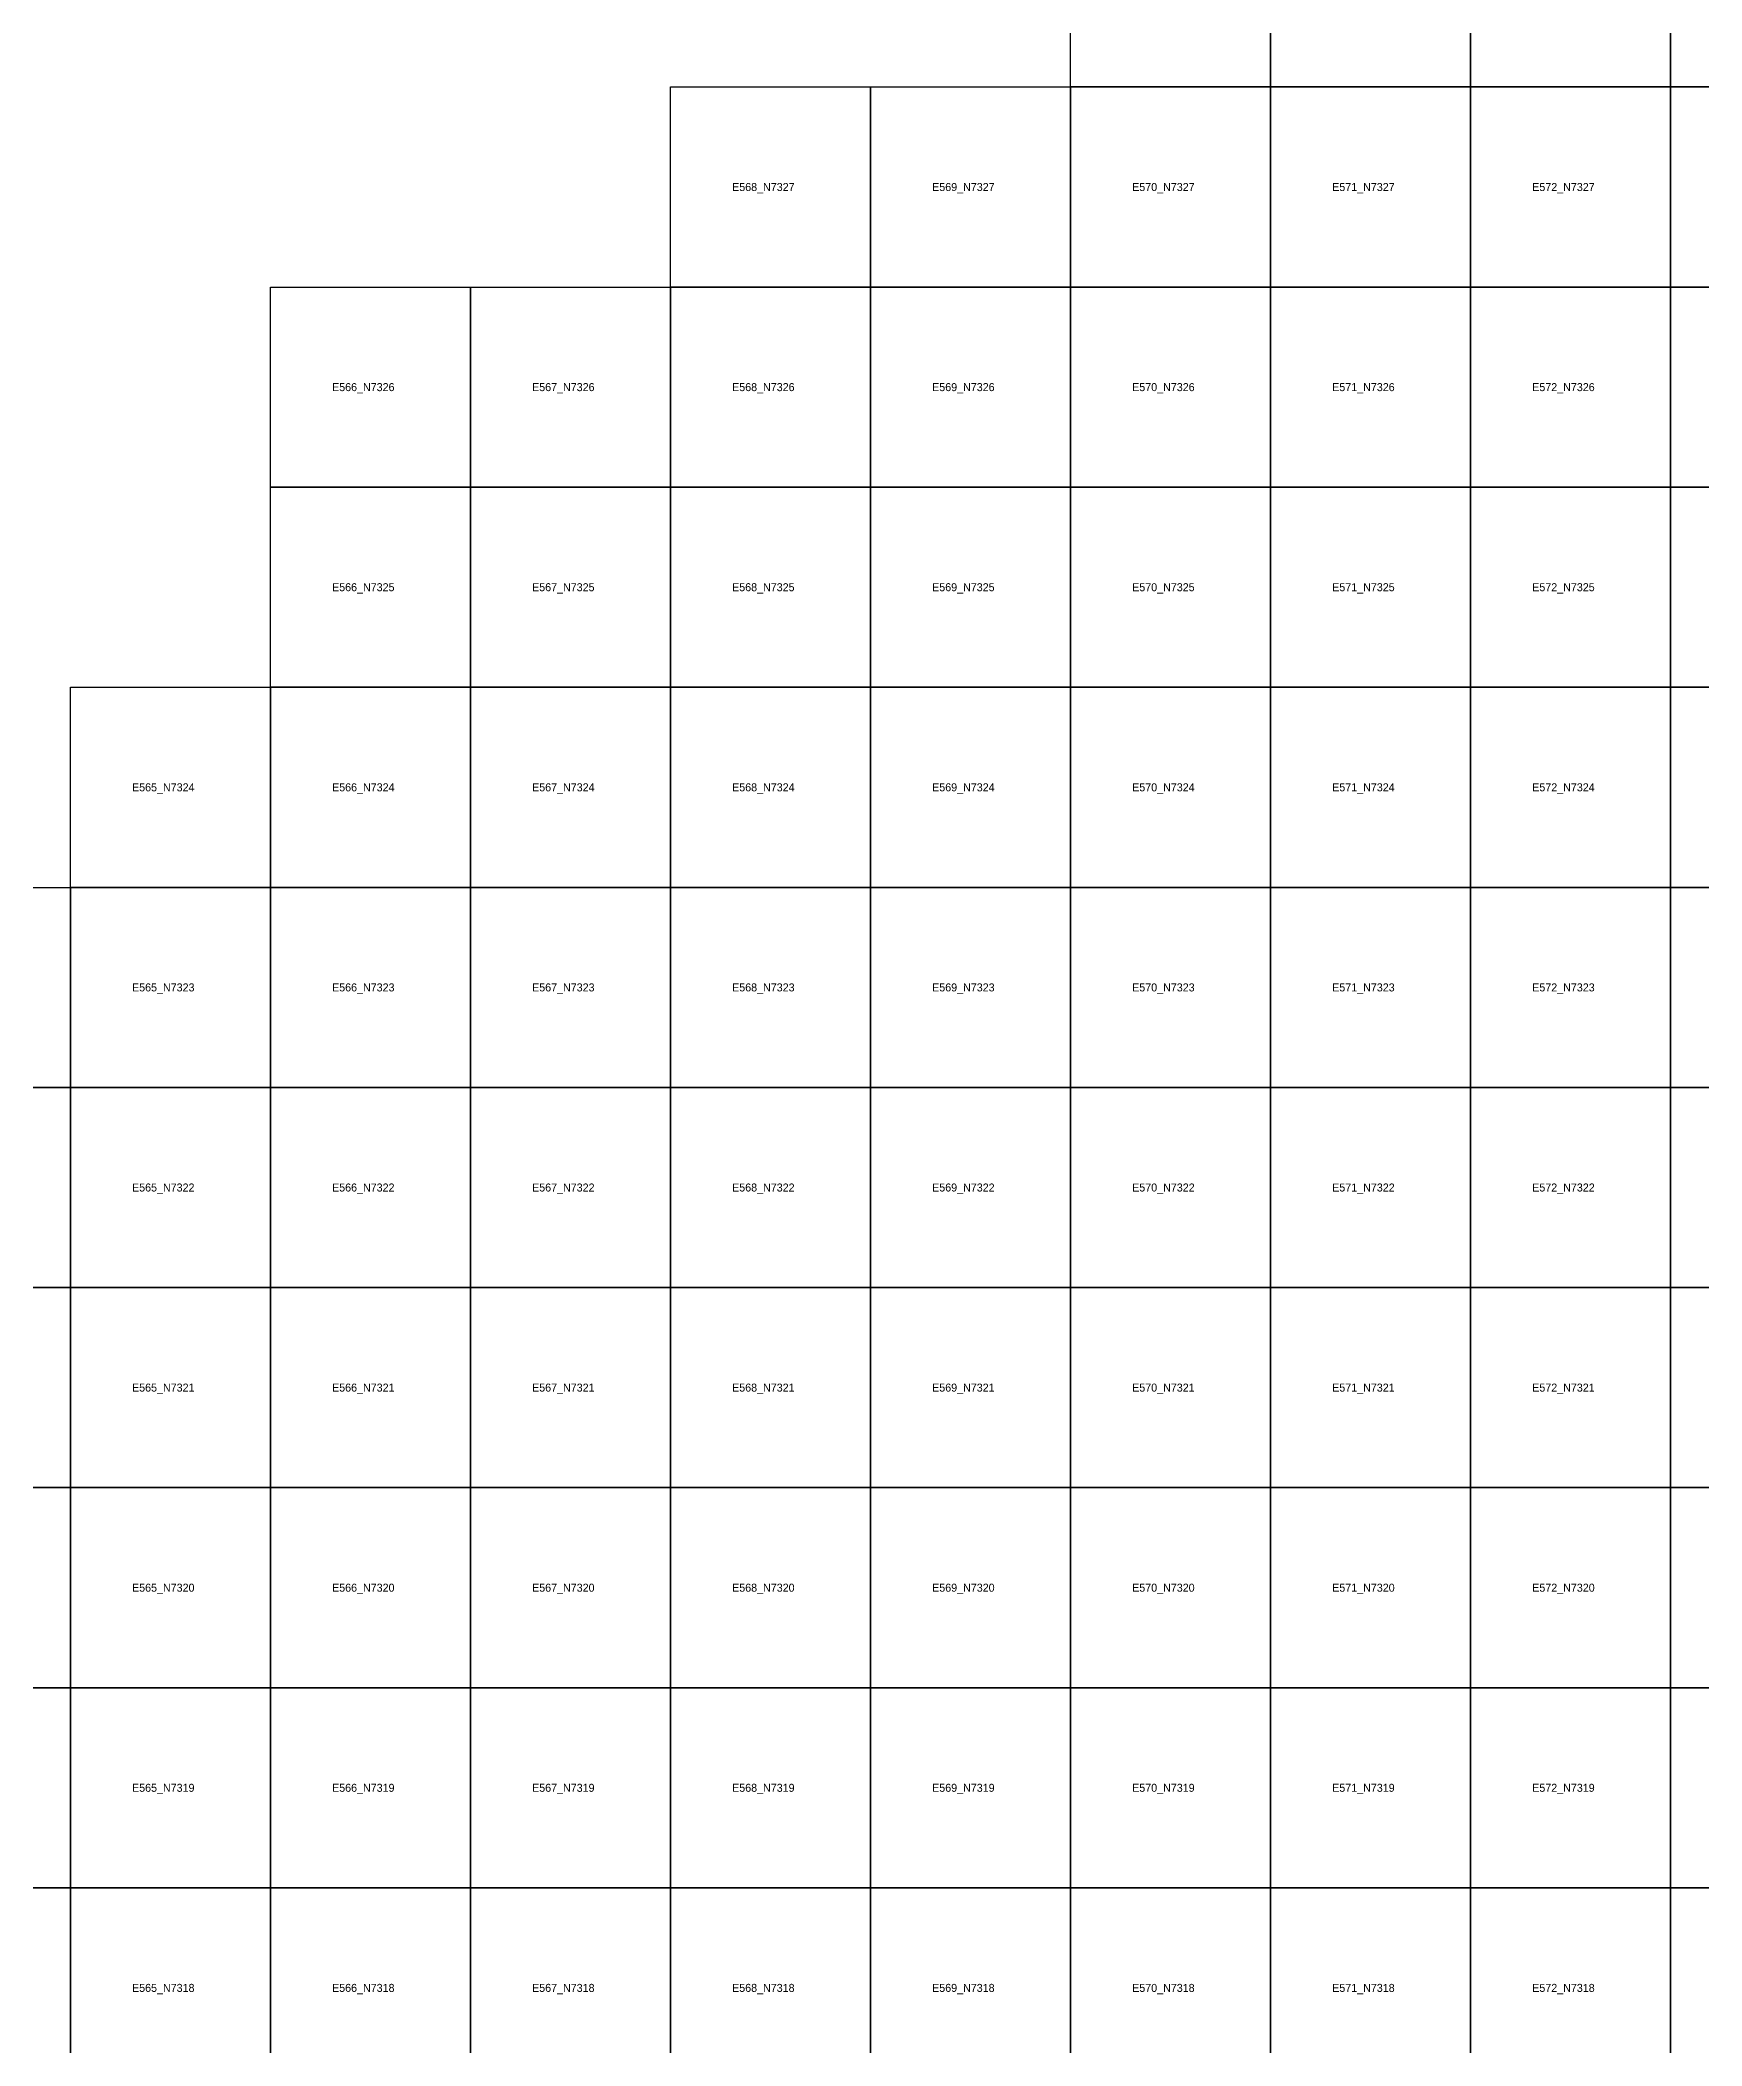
# Model space of a CAD drawing. Extents: x 546000 to 599000, y 7210000 to 7363000.
# Drawn here: x 564848 to 573156, y 7318210 to 7328234 of the extents above; entities that cross this region are included whole.
import ezdxf

# ---------------------------------------------------------------- set-up
doc = ezdxf.new("R2010")
doc.units = 0
doc.layers.add('FEATUREATTRIBS', color=7, linetype='Continuous')

msp = doc.modelspace()

# ---------------------------------------------------------------- linework, layer by layer
at = {"layer": 'FEATUREATTRIBS'}
for points in [[(570000, 7328000), (570000, 7329000), (571000, 7329000), (571000, 7328000)], [(571000, 7328000), (571000, 7329000), (572000, 7329000), (572000, 7328000)], [(572000, 7328000), (572000, 7329000), (573000, 7329000), (573000, 7328000)], [(573000, 7328000), (573000, 7329000), (574000, 7329000), (574000, 7328000)], [(568000, 7327000), (568000, 7328000), (569000, 7328000), (569000, 7327000)], [(569000, 7327000), (569000, 7328000), (570000, 7328000), (570000, 7327000)], [(570000, 7327000), (570000, 7328000), (571000, 7328000), (571000, 7327000)], [(571000, 7327000), (571000, 7328000), (572000, 7328000), (572000, 7327000)], [(572000, 7327000), (572000, 7328000), (573000, 7328000), (573000, 7327000)], [(573000, 7327000), (573000, 7328000), (574000, 7328000), (574000, 7327000)], [(566000, 7326000), (566000, 7327000), (567000, 7327000), (567000, 7326000)], [(567000, 7326000), (567000, 7327000), (568000, 7327000), (568000, 7326000)], [(568000, 7326000), (568000, 7327000), (569000, 7327000), (569000, 7326000)], [(569000, 7326000), (569000, 7327000), (570000, 7327000), (570000, 7326000)], [(570000, 7326000), (570000, 7327000), (571000, 7327000), (571000, 7326000)], [(571000, 7326000), (571000, 7327000), (572000, 7327000), (572000, 7326000)], [(572000, 7326000), (572000, 7327000), (573000, 7327000), (573000, 7326000)], [(573000, 7326000), (573000, 7327000), (574000, 7327000), (574000, 7326000)], [(566000, 7325000), (566000, 7326000), (567000, 7326000), (567000, 7325000)], [(567000, 7325000), (567000, 7326000), (568000, 7326000), (568000, 7325000)], [(568000, 7325000), (568000, 7326000), (569000, 7326000), (569000, 7325000)], [(569000, 7325000), (569000, 7326000), (570000, 7326000), (570000, 7325000)], [(570000, 7325000), (570000, 7326000), (571000, 7326000), (571000, 7325000)], [(571000, 7325000), (571000, 7326000), (572000, 7326000), (572000, 7325000)], [(572000, 7325000), (572000, 7326000), (573000, 7326000), (573000, 7325000)], [(573000, 7325000), (573000, 7326000), (574000, 7326000), (574000, 7325000)], [(565000, 7324000), (565000, 7325000), (566000, 7325000), (566000, 7324000)], [(566000, 7324000), (566000, 7325000), (567000, 7325000), (567000, 7324000)], [(567000, 7324000), (567000, 7325000), (568000, 7325000), (568000, 7324000)], [(568000, 7324000), (568000, 7325000), (569000, 7325000), (569000, 7324000)], [(569000, 7324000), (569000, 7325000), (570000, 7325000), (570000, 7324000)], [(570000, 7324000), (570000, 7325000), (571000, 7325000), (571000, 7324000)], [(571000, 7324000), (571000, 7325000), (572000, 7325000), (572000, 7324000)], [(572000, 7324000), (572000, 7325000), (573000, 7325000), (573000, 7324000)], [(573000, 7324000), (573000, 7325000), (574000, 7325000), (574000, 7324000)], [(564000, 7323000), (564000, 7324000), (565000, 7324000), (565000, 7323000)], [(565000, 7323000), (565000, 7324000), (566000, 7324000), (566000, 7323000)], [(566000, 7323000), (566000, 7324000), (567000, 7324000), (567000, 7323000)], [(567000, 7323000), (567000, 7324000), (568000, 7324000), (568000, 7323000)], [(568000, 7323000), (568000, 7324000), (569000, 7324000), (569000, 7323000)], [(569000, 7323000), (569000, 7324000), (570000, 7324000), (570000, 7323000)], [(570000, 7323000), (570000, 7324000), (571000, 7324000), (571000, 7323000)], [(571000, 7323000), (571000, 7324000), (572000, 7324000), (572000, 7323000)], [(572000, 7323000), (572000, 7324000), (573000, 7324000), (573000, 7323000)], [(573000, 7323000), (573000, 7324000), (574000, 7324000), (574000, 7323000)], [(564000, 7322000), (564000, 7323000), (565000, 7323000), (565000, 7322000)], [(565000, 7322000), (565000, 7323000), (566000, 7323000), (566000, 7322000)], [(566000, 7322000), (566000, 7323000), (567000, 7323000), (567000, 7322000)], [(567000, 7322000), (567000, 7323000), (568000, 7323000), (568000, 7322000)], [(568000, 7322000), (568000, 7323000), (569000, 7323000), (569000, 7322000)], [(569000, 7322000), (569000, 7323000), (570000, 7323000), (570000, 7322000)], [(570000, 7322000), (570000, 7323000), (571000, 7323000), (571000, 7322000)], [(571000, 7322000), (571000, 7323000), (572000, 7323000), (572000, 7322000)], [(572000, 7322000), (572000, 7323000), (573000, 7323000), (573000, 7322000)], [(573000, 7322000), (573000, 7323000), (574000, 7323000), (574000, 7322000)], [(564000, 7321000), (564000, 7322000), (565000, 7322000), (565000, 7321000)], [(565000, 7321000), (565000, 7322000), (566000, 7322000), (566000, 7321000)], [(566000, 7321000), (566000, 7322000), (567000, 7322000), (567000, 7321000)], [(567000, 7321000), (567000, 7322000), (568000, 7322000), (568000, 7321000)], [(568000, 7321000), (568000, 7322000), (569000, 7322000), (569000, 7321000)], [(569000, 7321000), (569000, 7322000), (570000, 7322000), (570000, 7321000)], [(570000, 7321000), (570000, 7322000), (571000, 7322000), (571000, 7321000)], [(571000, 7321000), (571000, 7322000), (572000, 7322000), (572000, 7321000)], [(572000, 7321000), (572000, 7322000), (573000, 7322000), (573000, 7321000)], [(573000, 7321000), (573000, 7322000), (574000, 7322000), (574000, 7321000)], [(564000, 7320000), (564000, 7321000), (565000, 7321000), (565000, 7320000)], [(565000, 7320000), (565000, 7321000), (566000, 7321000), (566000, 7320000)], [(566000, 7320000), (566000, 7321000), (567000, 7321000), (567000, 7320000)], [(567000, 7320000), (567000, 7321000), (568000, 7321000), (568000, 7320000)], [(568000, 7320000), (568000, 7321000), (569000, 7321000), (569000, 7320000)], [(569000, 7320000), (569000, 7321000), (570000, 7321000), (570000, 7320000)], [(570000, 7320000), (570000, 7321000), (571000, 7321000), (571000, 7320000)], [(571000, 7320000), (571000, 7321000), (572000, 7321000), (572000, 7320000)], [(572000, 7320000), (572000, 7321000), (573000, 7321000), (573000, 7320000)], [(573000, 7320000), (573000, 7321000), (574000, 7321000), (574000, 7320000)], [(564000, 7319000), (564000, 7320000), (565000, 7320000), (565000, 7319000)], [(565000, 7319000), (565000, 7320000), (566000, 7320000), (566000, 7319000)], [(566000, 7319000), (566000, 7320000), (567000, 7320000), (567000, 7319000)], [(567000, 7319000), (567000, 7320000), (568000, 7320000), (568000, 7319000)], [(568000, 7319000), (568000, 7320000), (569000, 7320000), (569000, 7319000)], [(569000, 7319000), (569000, 7320000), (570000, 7320000), (570000, 7319000)], [(570000, 7319000), (570000, 7320000), (571000, 7320000), (571000, 7319000)], [(571000, 7319000), (571000, 7320000), (572000, 7320000), (572000, 7319000)], [(572000, 7319000), (572000, 7320000), (573000, 7320000), (573000, 7319000)], [(573000, 7319000), (573000, 7320000), (574000, 7320000), (574000, 7319000)], [(564000, 7318000), (564000, 7319000), (565000, 7319000), (565000, 7318000)], [(565000, 7318000), (565000, 7319000), (566000, 7319000), (566000, 7318000)], [(566000, 7318000), (566000, 7319000), (567000, 7319000), (567000, 7318000)], [(567000, 7318000), (567000, 7319000), (568000, 7319000), (568000, 7318000)], [(568000, 7318000), (568000, 7319000), (569000, 7319000), (569000, 7318000)], [(569000, 7318000), (569000, 7319000), (570000, 7319000), (570000, 7318000)], [(570000, 7318000), (570000, 7319000), (571000, 7319000), (571000, 7318000)], [(571000, 7318000), (571000, 7319000), (572000, 7319000), (572000, 7318000)], [(572000, 7318000), (572000, 7319000), (573000, 7319000), (573000, 7318000)], [(573000, 7318000), (573000, 7319000), (574000, 7319000), (574000, 7318000)]]:
    msp.add_lwpolyline(points, close=True, dxfattribs=at)

# ---------------------------------------------------------------- texts
for s, p in [('E568_N7327', (568308, 7327480)), ('E569_N7327', (569308, 7327480)), ('E570_N7327', (570308, 7327480)), ('E571_N7327', (571308, 7327480)), ('E572_N7327', (572308, 7327480)), ('E566_N7326', (566308, 7326480)), ('E567_N7326', (567308, 7326480)), ('E568_N7326', (568308, 7326480)), ('E569_N7326', (569308, 7326480)), ('E570_N7326', (570308, 7326480)), ('E571_N7326', (571308, 7326480)), ('E572_N7326', (572308, 7326480)), ('E566_N7325', (566308, 7325480)), ('E567_N7325', (567308, 7325480)), ('E568_N7325', (568308, 7325480)), ('E569_N7325', (569308, 7325480)), ('E570_N7325', (570308, 7325480)), ('E571_N7325', (571308, 7325480)), ('E572_N7325', (572308, 7325480)), ('E565_N7324', (565308, 7324480)), ('E566_N7324', (566308, 7324480)), ('E567_N7324', (567308, 7324480)), ('E568_N7324', (568308, 7324480)), ('E569_N7324', (569308, 7324480)), ('E570_N7324', (570308, 7324480)), ('E571_N7324', (571308, 7324480)), ('E572_N7324', (572308, 7324480)), ('E565_N7323', (565308, 7323480)), ('E566_N7323', (566308, 7323480)), ('E567_N7323', (567308, 7323480)), ('E568_N7323', (568308, 7323480)), ('E569_N7323', (569308, 7323480)), ('E570_N7323', (570308, 7323480)), ('E571_N7323', (571308, 7323480)), ('E572_N7323', (572308, 7323480)), ('E565_N7322', (565308, 7322480)), ('E566_N7322', (566308, 7322480)), ('E567_N7322', (567308, 7322480)), ('E568_N7322', (568308, 7322480)), ('E569_N7322', (569308, 7322480)), ('E570_N7322', (570308, 7322480)), ('E571_N7322', (571308, 7322480)), ('E572_N7322', (572308, 7322480)), ('E565_N7321', (565308, 7321480)), ('E566_N7321', (566308, 7321480)), ('E567_N7321', (567308, 7321480)), ('E568_N7321', (568308, 7321480)), ('E569_N7321', (569308, 7321480)), ('E570_N7321', (570308, 7321480)), ('E571_N7321', (571308, 7321480)), ('E572_N7321', (572308, 7321480)), ('E565_N7320', (565308, 7320480)), ('E566_N7320', (566308, 7320480)), ('E567_N7320', (567308, 7320480)), ('E568_N7320', (568308, 7320480)), ('E569_N7320', (569308, 7320480)), ('E570_N7320', (570308, 7320480)), ('E571_N7320', (571308, 7320480)), ('E572_N7320', (572308, 7320480)), ('E565_N7319', (565308, 7319480)), ('E566_N7319', (566308, 7319480)), ('E567_N7319', (567308, 7319480)), ('E568_N7319', (568308, 7319480)), ('E569_N7319', (569308, 7319480)), ('E570_N7319', (570308, 7319480)), ('E571_N7319', (571308, 7319480)), ('E572_N7319', (572308, 7319480)), ('E565_N7318', (565308, 7318480)), ('E566_N7318', (566308, 7318480)), ('E567_N7318', (567308, 7318480)), ('E568_N7318', (568308, 7318480)), ('E569_N7318', (569308, 7318480)), ('E570_N7318', (570308, 7318480)), ('E571_N7318', (571308, 7318480)), ('E572_N7318', (572308, 7318480))]:
    msp.add_text(s, height=40, dxfattribs=at).set_placement(p)

doc.saveas('drawing.dxf')
